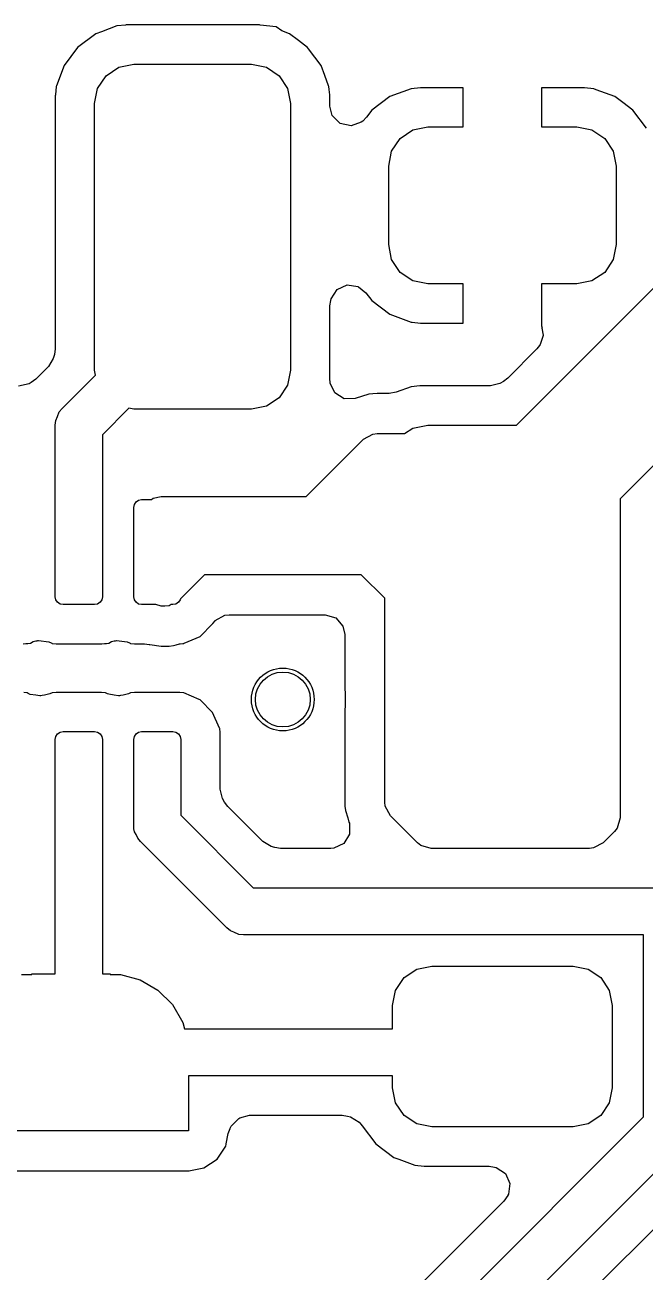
# Model space of a CAD drawing. Header units: inches. Extents: x 0.01 to 5.35, y 0.01 to 3.37.
# Drawn here: x 1.7792 to 1.9348, y 2.6422 to 2.9552 of the extents above; entities that cross this region are included whole.
import ezdxf

# ---------------------------------------------------------------- set-up
doc = ezdxf.new("R2010")
doc.units = ezdxf.units.IN
doc.header["$MEASUREMENT"] = 0
doc.layers.add('BLACK', color=250, linetype='CONTINUOUS')

msp = doc.modelspace()

# ---------------------------------------------------------------- linework, layer by layer
at = {"layer": 'BLACK', "linetype": 'CONTINUOUS'}
for p, q in [((1.8023, 2.95492), (1.79841, 2.95347)), ((1.80451, 2.95516), (1.8023, 2.95492)), ((1.80457, 2.95517), (1.80451, 2.95516)), ((1.80465, 2.95518), (1.80457, 2.95517)), ((1.83795, 2.95518), (1.80465, 2.95518)), ((1.80465, 2.95518), (1.80465, 2.95518)), ((1.83806, 2.95518), (1.83795, 2.95518)), ((1.83795, 2.95518), (1.83795, 2.95518)), ((1.83795, 2.95518), (1.83795, 2.95518)), ((1.83825, 2.95514), (1.83806, 2.95518)), ((1.84226, 2.95471), (1.83825, 2.95514)), ((1.79699, 2.95294), (1.79246, 2.94955)), ((1.79841, 2.95347), (1.79699, 2.95294)), ((1.79699, 2.95294), (1.79699, 2.95294)), ((1.84366, 2.95367), (1.84226, 2.95471)), ((1.8456, 2.95294), (1.84366, 2.95367)), ((1.84784, 2.95127), (1.8456, 2.95294)), ((1.8456, 2.95294), (1.8456, 2.95294)), ((1.8456, 2.95294), (1.8456, 2.95294)), ((1.8456, 2.95294), (1.8456, 2.95294)), ((1.79246, 2.94955), (1.78906, 2.94501)), ((1.79246, 2.94955), (1.79246, 2.94955)), ((1.85014, 2.94955), (1.84784, 2.95127)), ((1.85043, 2.94916), (1.85014, 2.94955)), ((1.85014, 2.94955), (1.85014, 2.94955)), ((1.85354, 2.94501), (1.85043, 2.94916)), ((1.78906, 2.94501), (1.78716, 2.93992)), ((1.78906, 2.94501), (1.78906, 2.94501)), ((1.79744, 2.93924), (1.79958, 2.94243)), ((1.79958, 2.94243), (1.80277, 2.94457)), ((1.80277, 2.94457), (1.80654, 2.94531)), ((1.80654, 2.94531), (1.83606, 2.94531)), ((1.83606, 2.94531), (1.83983, 2.94457)), ((1.83983, 2.94457), (1.84302, 2.94243)), ((1.84302, 2.94243), (1.84516, 2.93924)), ((1.85448, 2.94249), (1.85354, 2.94501)), ((1.85354, 2.94501), (1.85354, 2.94501)), ((1.85354, 2.94501), (1.85354, 2.94501)), ((1.85354, 2.94501), (1.85354, 2.94501)), ((1.85544, 2.93992), (1.85448, 2.94249)), ((1.78708, 2.9397), (1.78686, 2.93765)), ((1.78716, 2.93992), (1.78708, 2.9397)), ((1.85552, 2.9397), (1.85544, 2.93992)), ((1.85559, 2.939), (1.85552, 2.9397)), ((1.85552, 2.9397), (1.85552, 2.9397)), ((1.85552, 2.9397), (1.85552, 2.9397)), ((1.87847, 2.93941), (1.87613, 2.93916)), ((1.88921, 2.93941), (1.87847, 2.93941)), ((1.88921, 2.92957), (1.88921, 2.93941)), ((1.91964, 2.93941), (1.9089, 2.93941)), ((1.9089, 2.93941), (1.9089, 2.92957)), ((1.92198, 2.93916), (1.91964, 2.93941)), ((1.91964, 2.93941), (1.91964, 2.93941)), ((1.78686, 2.93765), (1.78683, 2.93736)), ((1.78683, 2.93736), (1.78683, 2.93736)), ((1.78683, 2.93736), (1.78683, 2.87386)), ((1.79669, 2.93547), (1.79744, 2.93924)), ((1.84516, 2.93924), (1.84591, 2.93547)), ((1.85574, 2.93765), (1.85559, 2.939)), ((1.85575, 2.9375), (1.85574, 2.93765)), ((1.85576, 2.93743), (1.85575, 2.9375)), ((1.85577, 2.93736), (1.85576, 2.93743)), ((1.85577, 2.93481), (1.85577, 2.93736)), ((1.87082, 2.93718), (1.86629, 2.93379)), ((1.87613, 2.93916), (1.87082, 2.93718)), ((1.87082, 2.93718), (1.87082, 2.93718)), ((1.87613, 2.93916), (1.87613, 2.93916)), ((1.92261, 2.93892), (1.92198, 2.93916)), ((1.92198, 2.93916), (1.92198, 2.93916)), ((1.92729, 2.93718), (1.92261, 2.93892)), ((1.92928, 2.93568), (1.92729, 2.93718)), ((1.92729, 2.93718), (1.92729, 2.93718)), ((1.79669, 2.86854), (1.79669, 2.93547)), ((1.84591, 2.93547), (1.84591, 2.86854)), ((1.85636, 2.93247), (1.85577, 2.93481)), ((1.86629, 2.93379), (1.86498, 2.93203)), ((1.86629, 2.93379), (1.86629, 2.93379)), ((1.93182, 2.93379), (1.92928, 2.93568)), ((1.93521, 2.92926), (1.93182, 2.93379)), ((1.93182, 2.93379), (1.93182, 2.93379)), ((1.93182, 2.93379), (1.93182, 2.93379)), ((1.85643, 2.93235), (1.85636, 2.93247)), ((1.85837, 2.93041), (1.85643, 2.93235)), ((1.85643, 2.93235), (1.85643, 2.93235)), ((1.86106, 2.92982), (1.85837, 2.93041)), ((1.86364, 2.93078), (1.86106, 2.92982)), ((1.864, 2.93105), (1.86364, 2.93078)), ((1.86498, 2.93203), (1.864, 2.93105)), ((1.87339, 2.92668), (1.87659, 2.92882)), ((1.87659, 2.92882), (1.88035, 2.92957)), ((1.88035, 2.92957), (1.88921, 2.92957)), ((1.9089, 2.92957), (1.91776, 2.92957)), ((1.91776, 2.92957), (1.92152, 2.92882)), ((1.92152, 2.92882), (1.92472, 2.92668)), ((1.87126, 2.92349), (1.87339, 2.92668)), ((1.90257, 2.85476), (1.97433, 2.92652)), ((1.92472, 2.92668), (1.92685, 2.92349)), ((1.87051, 2.91972), (1.87126, 2.92349)), ((1.92685, 2.92349), (1.9276, 2.91972)), ((1.87051, 2.90004), (1.87051, 2.91972)), ((1.9276, 2.91972), (1.9276, 2.90004)), ((1.99877, 2.90642), (1.92858, 2.83623)), ((1.87126, 2.89627), (1.87051, 2.90004)), ((1.9276, 2.90004), (1.92685, 2.89627)), ((1.87339, 2.89308), (1.87126, 2.89627)), ((1.92685, 2.89627), (1.92472, 2.89308)), ((1.87659, 2.89095), (1.87339, 2.89308)), ((1.92472, 2.89308), (1.92152, 2.89095)), ((1.85758, 2.88878), (1.86008, 2.88993)), ((1.86008, 2.88993), (1.8628, 2.88953)), ((1.8628, 2.88953), (1.86292, 2.88948)), ((1.86292, 2.88948), (1.8648, 2.88796)), ((1.88035, 2.8902), (1.87659, 2.89095)), ((1.88921, 2.8902), (1.88035, 2.8902)), ((1.88921, 2.88035), (1.88921, 2.8902)), ((1.91776, 2.8902), (1.9089, 2.8902)), ((1.9089, 2.8902), (1.9089, 2.87969)), ((1.92152, 2.89095), (1.91776, 2.8902)), ((1.85597, 2.88604), (1.85609, 2.88647)), ((1.85609, 2.88647), (1.85758, 2.88878)), ((1.8648, 2.88796), (1.86629, 2.88598)), ((1.85577, 2.88467), (1.85597, 2.88604)), ((1.85577, 2.86666), (1.85577, 2.88467)), ((1.86629, 2.88598), (1.86629, 2.88598)), ((1.86629, 2.88598), (1.86629, 2.88598)), ((1.86629, 2.88598), (1.87082, 2.88258)), ((1.87082, 2.88258), (1.87082, 2.88258)), ((1.87082, 2.88258), (1.87613, 2.88061)), ((1.87613, 2.88061), (1.87613, 2.88061)), ((1.87613, 2.88061), (1.8764, 2.88058)), ((1.8764, 2.88058), (1.87847, 2.88035)), ((1.87847, 2.88035), (1.87847, 2.88035)), ((1.87847, 2.88035), (1.87847, 2.88035)), ((1.87847, 2.88035), (1.88921, 2.88035)), ((1.90932, 2.87723), (1.90855, 2.87494)), ((1.9089, 2.87969), (1.9089, 2.87969)), ((1.9089, 2.87969), (1.90905, 2.8791)), ((1.90905, 2.8791), (1.90894, 2.87907)), ((1.90894, 2.87907), (1.90932, 2.8773)), ((1.90932, 2.8773), (1.90932, 2.87723)), ((1.78683, 2.87386), (1.78663, 2.87249)), ((1.90773, 2.87387), (1.90041, 2.86655)), ((1.90839, 2.87469), (1.90773, 2.87387)), ((1.9084, 2.87471), (1.90839, 2.87469)), ((1.90855, 2.87494), (1.9084, 2.87471)), ((1.78634, 2.87149), (1.78511, 2.86942)), ((1.78663, 2.87249), (1.78634, 2.87149)), ((1.78345, 2.86775), (1.78194, 2.86625)), ((1.78511, 2.86942), (1.78345, 2.86775)), ((1.78345, 2.86775), (1.78345, 2.86775)), ((1.78858, 2.85894), (1.79694, 2.8673)), ((1.79694, 2.8673), (1.79669, 2.86854)), ((1.84591, 2.86854), (1.84516, 2.86478)), ((1.78029, 2.86512), (1.7776, 2.86453)), ((1.78083, 2.86541), (1.78029, 2.86512)), ((1.78194, 2.86625), (1.78083, 2.86541)), ((1.84516, 2.86478), (1.84302, 2.86158)), ((1.85576, 2.8666), (1.85577, 2.86666)), ((1.85576, 2.86656), (1.85576, 2.8666)), ((1.85576, 2.86653), (1.85576, 2.86656)), ((1.8558, 2.86529), (1.85576, 2.86653)), ((1.85576, 2.86653), (1.85576, 2.86653)), ((1.85698, 2.86281), (1.8558, 2.86529)), ((1.87612, 2.86437), (1.87235, 2.86297)), ((1.87833, 2.86461), (1.87612, 2.86437)), ((1.87612, 2.86437), (1.87612, 2.86437)), ((1.87839, 2.86462), (1.87833, 2.86461)), ((1.87847, 2.86463), (1.87839, 2.86462)), ((1.89605, 2.86463), (1.87847, 2.86463)), ((1.89839, 2.86522), (1.89605, 2.86463)), ((1.8993, 2.86572), (1.89839, 2.86522)), ((1.90041, 2.86655), (1.8993, 2.86572)), ((1.84302, 2.86158), (1.83983, 2.85945)), ((1.85932, 2.86137), (1.85698, 2.86281)), ((1.86207, 2.86142), (1.85932, 2.86137)), ((1.8655, 2.86249), (1.86207, 2.86142)), ((1.86654, 2.8626), (1.8655, 2.86249)), ((1.8655, 2.86249), (1.8655, 2.86249)), ((1.86761, 2.86266), (1.86654, 2.8626)), ((1.86654, 2.8626), (1.86654, 2.8626)), ((1.86654, 2.8626), (1.86654, 2.8626)), ((1.86654, 2.8626), (1.86654, 2.8626)), ((1.86654, 2.8626), (1.86654, 2.8626)), ((1.87064, 2.86266), (1.86761, 2.86266)), ((1.87235, 2.86297), (1.87064, 2.86266)), ((1.78737, 2.85689), (1.78785, 2.85804)), ((1.78785, 2.85804), (1.78858, 2.85894)), ((1.80529, 2.85895), (1.79866, 2.85232)), ((1.80654, 2.8587), (1.80529, 2.85895)), ((1.83606, 2.8587), (1.80654, 2.8587)), ((1.83983, 2.85945), (1.83606, 2.8587)), ((1.78685, 2.85476), (1.78696, 2.85592)), ((1.78685, 2.83409), (1.78685, 2.85476)), ((1.78696, 2.85592), (1.78737, 2.85689)), ((1.87659, 2.85401), (1.88035, 2.85476)), ((1.88035, 2.85476), (1.90257, 2.85476)), ((1.79866, 2.85232), (1.79866, 2.83409)), ((1.86416, 2.85117), (1.86657, 2.85249)), ((1.86657, 2.85249), (1.86761, 2.8526)), ((1.86761, 2.8526), (1.87447, 2.8526)), ((1.87447, 2.8526), (1.87659, 2.85401)), ((1.84984, 2.83685), (1.86416, 2.85117)), ((1.80775, 2.83591), (1.8085, 2.83606)), ((1.8085, 2.83606), (1.81098, 2.83606)), ((1.81098, 2.83606), (1.81138, 2.83641)), ((1.81138, 2.83641), (1.81341, 2.83685)), ((1.81341, 2.83685), (1.84984, 2.83685)), ((1.92858, 2.83623), (1.92858, 2.7562)), ((1.78685, 2.81165), (1.78685, 2.83409)), ((1.79866, 2.83409), (1.79866, 2.81165)), ((1.80654, 2.83409), (1.80669, 2.83485)), ((1.80654, 2.81165), (1.80654, 2.83409)), ((1.80669, 2.83485), (1.80711, 2.83549)), ((1.80711, 2.83549), (1.80775, 2.83591)), ((1.82425, 2.81717), (1.81825, 2.81116)), ((1.86362, 2.81717), (1.82425, 2.81717)), ((1.82425, 2.81717), (1.82425, 2.81717)), ((1.86953, 2.81126), (1.86362, 2.81717)), ((1.787, 2.8109), (1.78685, 2.81165)), ((1.79866, 2.81165), (1.79851, 2.8109)), ((1.80669, 2.8109), (1.80654, 2.81165)), ((1.81825, 2.81116), (1.8182, 2.8109)), ((1.86953, 2.78883), (1.86953, 2.81126)), ((1.78743, 2.81026), (1.787, 2.8109)), ((1.78807, 2.80983), (1.78743, 2.81026)), ((1.78882, 2.80969), (1.78807, 2.80983)), ((1.79669, 2.80969), (1.78882, 2.80969)), ((1.79745, 2.80983), (1.79669, 2.80969)), ((1.79808, 2.81026), (1.79745, 2.80983)), ((1.79851, 2.8109), (1.79808, 2.81026)), ((1.80711, 2.81026), (1.80669, 2.8109)), ((1.80775, 2.80983), (1.80711, 2.81026)), ((1.8085, 2.80969), (1.80775, 2.80983)), ((1.81206, 2.80969), (1.8085, 2.80969)), ((1.81341, 2.80929), (1.81206, 2.80969)), ((1.81436, 2.80929), (1.81341, 2.80929)), ((1.81539, 2.8094), (1.81436, 2.80929)), ((1.81591, 2.80969), (1.81539, 2.8094)), ((1.81638, 2.80969), (1.81591, 2.80969)), ((1.81713, 2.80983), (1.81638, 2.80969)), ((1.81777, 2.81026), (1.81713, 2.80983)), ((1.8182, 2.8109), (1.81777, 2.81026)), ((1.82318, 2.80172), (1.82631, 2.80485)), ((1.82631, 2.80485), (1.82636, 2.80493)), ((1.82631, 2.80485), (1.82631, 2.80485)), ((1.82636, 2.80493), (1.82694, 2.80563)), ((1.82694, 2.80563), (1.82699, 2.80568)), ((1.82699, 2.80568), (1.8294, 2.807)), ((1.8294, 2.807), (1.83044, 2.80711)), ((1.83044, 2.80711), (1.85459, 2.80711)), ((1.85459, 2.80711), (1.85723, 2.80633)), ((1.85723, 2.80633), (1.85903, 2.80425)), ((1.81921, 2.79997), (1.82318, 2.80172)), ((1.85903, 2.80425), (1.85947, 2.80222)), ((1.85947, 2.80222), (1.85947, 2.78883)), ((1.77881, 2.79983), (1.77948, 2.79991)), ((1.77948, 2.79991), (1.77971, 2.79992)), ((1.77971, 2.79992), (1.77999, 2.79996)), ((1.77999, 2.79996), (1.78059, 2.80003)), ((1.78059, 2.80003), (1.78126, 2.80045)), ((1.78126, 2.80045), (1.78193, 2.80059)), ((1.78193, 2.80059), (1.78229, 2.80063)), ((1.78229, 2.80063), (1.78248, 2.80066)), ((1.78248, 2.80066), (1.78259, 2.80068)), ((1.78259, 2.80068), (1.78523, 2.80031)), ((1.78523, 2.80031), (1.78581, 2.80005)), ((1.78581, 2.80005), (1.78596, 2.79998)), ((1.78596, 2.79998), (1.78605, 2.79994)), ((1.78605, 2.79994), (1.78606, 2.79994)), ((1.78606, 2.79994), (1.78606, 2.79994)), ((1.78606, 2.79994), (1.78705, 2.79982)), ((1.78705, 2.79982), (1.79846, 2.79982)), ((1.79846, 2.79982), (1.79849, 2.79983)), ((1.79846, 2.79982), (1.79846, 2.79982)), ((1.79849, 2.79983), (1.79917, 2.79991)), ((1.79917, 2.79991), (1.79939, 2.79992)), ((1.79939, 2.79992), (1.79967, 2.79996)), ((1.79967, 2.79996), (1.80027, 2.80003)), ((1.80027, 2.80003), (1.80094, 2.80045)), ((1.80094, 2.80045), (1.80162, 2.80059)), ((1.80162, 2.80059), (1.80196, 2.80063)), ((1.80196, 2.80063), (1.80224, 2.80067)), ((1.80224, 2.80067), (1.80491, 2.80031)), ((1.80491, 2.80031), (1.80549, 2.80005)), ((1.80549, 2.80005), (1.80564, 2.79998)), ((1.80564, 2.79998), (1.80573, 2.79994)), ((1.80573, 2.79994), (1.80575, 2.79994)), ((1.80575, 2.79994), (1.80575, 2.79994)), ((1.80575, 2.79994), (1.80674, 2.79982)), ((1.80674, 2.79982), (1.80925, 2.79982)), ((1.80925, 2.79982), (1.8104, 2.79966)), ((1.8104, 2.79966), (1.8104, 2.79968)), ((1.8104, 2.79968), (1.81057, 2.79964)), ((1.81057, 2.79964), (1.81057, 2.79964)), ((1.81057, 2.79964), (1.81057, 2.79964)), ((1.81057, 2.79964), (1.81341, 2.79923)), ((1.81341, 2.79923), (1.81341, 2.79923)), ((1.81341, 2.79923), (1.81436, 2.79923)), ((1.81436, 2.79923), (1.81441, 2.79924)), ((1.81436, 2.79923), (1.81436, 2.79923)), ((1.81441, 2.79924), (1.81543, 2.79929)), ((1.81543, 2.79929), (1.81647, 2.7994)), ((1.81647, 2.7994), (1.81717, 2.79962)), ((1.81717, 2.79962), (1.81798, 2.7998)), ((1.81798, 2.7998), (1.8181, 2.79982)), ((1.8181, 2.79982), (1.81818, 2.79983)), ((1.81818, 2.79983), (1.81885, 2.79991)), ((1.81885, 2.79991), (1.81908, 2.79992)), ((1.81908, 2.79992), (1.8191, 2.79992)), ((1.8191, 2.79992), (1.81921, 2.79997)), ((1.77976, 2.78752), (1.77898, 2.78761)), ((1.78002, 2.78741), (1.77976, 2.78752)), ((1.78057, 2.78716), (1.78002, 2.78741)), ((1.78199, 2.78697), (1.78057, 2.78716)), ((1.78299, 2.78677), (1.78199, 2.78697)), ((1.7831, 2.78681), (1.78299, 2.78677)), ((1.78321, 2.78679), (1.7831, 2.78681)), ((1.78352, 2.78684), (1.78321, 2.78679)), ((1.78416, 2.78692), (1.78352, 2.78684)), ((1.7855, 2.7873), (1.78416, 2.78692)), ((1.78606, 2.78754), (1.7855, 2.7873)), ((1.78705, 2.78766), (1.78606, 2.78754)), ((1.78606, 2.78754), (1.78606, 2.78754)), ((1.78606, 2.78754), (1.78606, 2.78754)), ((1.78606, 2.78754), (1.78606, 2.78754)), ((1.79846, 2.78766), (1.78705, 2.78766)), ((1.78705, 2.78766), (1.78705, 2.78766)), ((1.78705, 2.78766), (1.78705, 2.78766)), ((1.78705, 2.78766), (1.78705, 2.78766)), ((1.79945, 2.78754), (1.79846, 2.78766)), ((1.79846, 2.78766), (1.79846, 2.78766)), ((1.79996, 2.78732), (1.79945, 2.78754)), ((1.79945, 2.78754), (1.79945, 2.78754)), ((1.80029, 2.78717), (1.79996, 2.78732)), ((1.80166, 2.78698), (1.80029, 2.78717)), ((1.80273, 2.78678), (1.80166, 2.78698)), ((1.80284, 2.78682), (1.80273, 2.78678)), ((1.80295, 2.78681), (1.80284, 2.78682)), ((1.80324, 2.78685), (1.80295, 2.78681)), ((1.80387, 2.78693), (1.80324, 2.78685)), ((1.80324, 2.78685), (1.80324, 2.78685)), ((1.80324, 2.78685), (1.80324, 2.78685)), ((1.80521, 2.78731), (1.80387, 2.78693)), ((1.80575, 2.78754), (1.80521, 2.78731)), ((1.80674, 2.78766), (1.80575, 2.78754)), ((1.80575, 2.78754), (1.80575, 2.78754)), ((1.81814, 2.78766), (1.80674, 2.78766)), ((1.80674, 2.78766), (1.80674, 2.78766)), ((1.80674, 2.78766), (1.80674, 2.78766)), ((1.81913, 2.78754), (1.81814, 2.78766)), ((1.81814, 2.78766), (1.81814, 2.78766)), ((1.82297, 2.78585), (1.81913, 2.78754)), ((1.81913, 2.78754), (1.81913, 2.78754)), ((1.85947, 2.78883), (1.85948, 2.78833)), ((1.85948, 2.78833), (1.85948, 2.78833)), ((1.85948, 2.78833), (1.85948, 2.7883)), ((1.85948, 2.7883), (1.85949, 2.78816)), ((1.85949, 2.78816), (1.85955, 2.78792)), ((1.85955, 2.78792), (1.85955, 2.78381)), ((1.86955, 2.78843), (1.86953, 2.78883)), ((1.86955, 2.7833), (1.86955, 2.78843)), ((1.82318, 2.78576), (1.82297, 2.78585)), ((1.82297, 2.78585), (1.82297, 2.78585)), ((1.82631, 2.78263), (1.82318, 2.78576)), ((1.85948, 2.7834), (1.85947, 2.7829)), ((1.85947, 2.7829), (1.85947, 2.76013)), ((1.85949, 2.78357), (1.85948, 2.78343)), ((1.85948, 2.78343), (1.85948, 2.7834)), ((1.85955, 2.78381), (1.85949, 2.78357)), ((1.86953, 2.7829), (1.86955, 2.7833)), ((1.86953, 2.76013), (1.86953, 2.7829)), ((1.82805, 2.77869), (1.82631, 2.78263)), ((1.78685, 2.77583), (1.787, 2.77658)), ((1.787, 2.77658), (1.78743, 2.77722)), ((1.78743, 2.77722), (1.78807, 2.77765)), ((1.78807, 2.77765), (1.78882, 2.7778)), ((1.78882, 2.7778), (1.79669, 2.7778)), ((1.79669, 2.7778), (1.79745, 2.77765)), ((1.79745, 2.77765), (1.79808, 2.77722)), ((1.79808, 2.77722), (1.79851, 2.77658)), ((1.79851, 2.77658), (1.79866, 2.77583)), ((1.80654, 2.77583), (1.80669, 2.77658)), ((1.80669, 2.77658), (1.80711, 2.77722)), ((1.80711, 2.77722), (1.80775, 2.77765)), ((1.80775, 2.77765), (1.8085, 2.7778)), ((1.8085, 2.7778), (1.81638, 2.7778)), ((1.81638, 2.7778), (1.81713, 2.77765)), ((1.81713, 2.77765), (1.81777, 2.77722)), ((1.81777, 2.77722), (1.8182, 2.77658)), ((1.8182, 2.77658), (1.81835, 2.77583)), ((1.82811, 2.77856), (1.82805, 2.77869)), ((1.82811, 2.77853), (1.82811, 2.77856)), ((1.82813, 2.7783), (1.82811, 2.77853)), ((1.82818, 2.7778), (1.82813, 2.7783)), ((1.8282, 2.77768), (1.82818, 2.7778)), ((1.82821, 2.77759), (1.8282, 2.77768)), ((1.82821, 2.76716), (1.82821, 2.77759)), ((1.78685, 2.76461), (1.78685, 2.77583)), ((1.79866, 2.77583), (1.79866, 2.76461)), ((1.80654, 2.75339), (1.80654, 2.77583)), ((1.81835, 2.77583), (1.81835, 2.75682)), ((1.82821, 2.76708), (1.82821, 2.76716)), ((1.82821, 2.76716), (1.82821, 2.76716)), ((1.78685, 2.71697), (1.78685, 2.76461)), ((1.79866, 2.76461), (1.79866, 2.71697)), ((1.82821, 2.76668), (1.82821, 2.76708)), ((1.82821, 2.76453), (1.82821, 2.76668)), ((1.82821, 2.76392), (1.82821, 2.76453)), ((1.82821, 2.76334), (1.82821, 2.76392)), ((1.82881, 2.761), (1.82821, 2.76334)), ((1.8293, 2.76009), (1.82881, 2.761)), ((1.83013, 2.75898), (1.8293, 2.76009)), ((1.8389, 2.75021), (1.83013, 2.75898)), ((1.85947, 2.76013), (1.85953, 2.75906)), ((1.85953, 2.75906), (1.85953, 2.75906)), ((1.85953, 2.75906), (1.85964, 2.75802)), ((1.85964, 2.75802), (1.85964, 2.75802)), ((1.85964, 2.75802), (1.86022, 2.75616)), ((1.86964, 2.75909), (1.86953, 2.76013)), ((1.87096, 2.75668), (1.86964, 2.75909)), ((1.81835, 2.75682), (1.83654, 2.73862)), ((1.86022, 2.75616), (1.86055, 2.75511)), ((1.86055, 2.75511), (1.86064, 2.75482)), ((1.86064, 2.75482), (1.86069, 2.75207)), ((1.87772, 2.74991), (1.87096, 2.75668)), ((1.92858, 2.7562), (1.92781, 2.75356)), ((1.80669, 2.75263), (1.80654, 2.75339)), ((1.80711, 2.75199), (1.80669, 2.75263)), ((1.80717, 2.75195), (1.80711, 2.75199)), ((1.80753, 2.75109), (1.80717, 2.75195)), ((1.86069, 2.75207), (1.85924, 2.74973)), ((1.92715, 2.75274), (1.92432, 2.74991)), ((1.92781, 2.75356), (1.92715, 2.75274)), ((1.80827, 2.75019), (1.80753, 2.75109)), ((1.82992, 2.72854), (1.80827, 2.75019)), ((1.84098, 2.74897), (1.8389, 2.75021)), ((1.84197, 2.74868), (1.84098, 2.74897)), ((1.84335, 2.74848), (1.84197, 2.74868)), ((1.85598, 2.74848), (1.84335, 2.74848)), ((1.85676, 2.74855), (1.85598, 2.74848)), ((1.85924, 2.74973), (1.85676, 2.74855)), ((1.87854, 2.74926), (1.87772, 2.74991)), ((1.88118, 2.74848), (1.87854, 2.74926)), ((1.92087, 2.74848), (1.88118, 2.74848)), ((1.92191, 2.7486), (1.92087, 2.74848)), ((1.92432, 2.74991), (1.92191, 2.7486)), ((1.83654, 2.73862), (1.93795, 2.73862)), ((1.83081, 2.72781), (1.82992, 2.72854)), ((1.83166, 2.72746), (1.83081, 2.72781)), ((1.83294, 2.72692), (1.83166, 2.72746)), ((1.83409, 2.72681), (1.83294, 2.72692)), ((1.93449, 2.72681), (1.83409, 2.72681)), ((1.93449, 2.68109), (1.93449, 2.72681)), ((1.87438, 2.71605), (1.87757, 2.71819)), ((1.87757, 2.71819), (1.88134, 2.71894)), ((1.88134, 2.71894), (1.91677, 2.71894)), ((1.91677, 2.71894), (1.92054, 2.71819)), ((1.92054, 2.71819), (1.92373, 2.71605)), ((1.77838, 2.7168), (1.78094, 2.7168)), ((1.78094, 2.7168), (1.78094, 2.71697)), ((1.78094, 2.71697), (1.78685, 2.71697)), ((1.79866, 2.71697), (1.80063, 2.71697)), ((1.80063, 2.71697), (1.80063, 2.7168)), ((1.80063, 2.7168), (1.8032, 2.7168)), ((1.8032, 2.7168), (1.80816, 2.71547)), ((1.80816, 2.71547), (1.81261, 2.7129)), ((1.87225, 2.71286), (1.87438, 2.71605)), ((1.92373, 2.71605), (1.92586, 2.71286)), ((1.81261, 2.7129), (1.81625, 2.70927)), ((1.8715, 2.70909), (1.87225, 2.71286)), ((1.92586, 2.71286), (1.92661, 2.70909)), ((1.81625, 2.70927), (1.81882, 2.70482)), ((1.8715, 2.70319), (1.8715, 2.70909)), ((1.92661, 2.70909), (1.92661, 2.68843)), ((1.81882, 2.70482), (1.81925, 2.70319)), ((1.81925, 2.70319), (1.8715, 2.70319)), ((1.8715, 2.69138), (1.82031, 2.69138)), ((1.82031, 2.69138), (1.82031, 2.6776)), ((1.8715, 2.68843), (1.8715, 2.69138)), ((1.87225, 2.68466), (1.8715, 2.68843)), ((1.92661, 2.68843), (1.92586, 2.68466)), ((1.87438, 2.68147), (1.87225, 2.68466)), ((1.92586, 2.68466), (1.92373, 2.68147)), ((1.80542, 2.55202), (1.93449, 2.68109)), ((1.83098, 2.67875), (1.83289, 2.68073)), ((1.83289, 2.68073), (1.83314, 2.68088)), ((1.83314, 2.68088), (1.83556, 2.68152)), ((1.83556, 2.68152), (1.85883, 2.68152)), ((1.85883, 2.68152), (1.86021, 2.68132)), ((1.86021, 2.68132), (1.86089, 2.68112)), ((1.86089, 2.68112), (1.86308, 2.67976)), ((1.86308, 2.67976), (1.86355, 2.67926)), ((1.87757, 2.67933), (1.87438, 2.68147)), ((1.92373, 2.68147), (1.92054, 2.67933)), ((1.82031, 2.6776), (1.76126, 2.6776)), ((1.82973, 2.67435), (1.83023, 2.6769)), ((1.83023, 2.6769), (1.8307, 2.67821)), ((1.8307, 2.67821), (1.83072, 2.67826)), ((1.83072, 2.67826), (1.83098, 2.67875)), ((1.86355, 2.67926), (1.86388, 2.67886)), ((1.86388, 2.67886), (1.86726, 2.67435)), ((1.88134, 2.67858), (1.87757, 2.67933)), ((1.91677, 2.67858), (1.88134, 2.67858)), ((1.92054, 2.67933), (1.91677, 2.67858)), ((1.94457, 2.67446), (1.81377, 2.54366)), ((1.82743, 2.67049), (1.82961, 2.67375)), ((1.82961, 2.67375), (1.82971, 2.67425)), ((1.82971, 2.67425), (1.82973, 2.67435)), ((1.82973, 2.67435), (1.82973, 2.67435)), ((1.86726, 2.67435), (1.86726, 2.67435)), ((1.86726, 2.67435), (1.8718, 2.67095)), ((1.82416, 2.66831), (1.82743, 2.67049)), ((1.8718, 2.67095), (1.8718, 2.67095)), ((1.8718, 2.67095), (1.8731, 2.67047)), ((1.8731, 2.67047), (1.8731, 2.67047)), ((1.8731, 2.67047), (1.8731, 2.67047)), ((1.8731, 2.67047), (1.87711, 2.66897)), ((1.76126, 2.66754), (1.82031, 2.66754)), ((1.82031, 2.66754), (1.82048, 2.66754)), ((1.82048, 2.66754), (1.82079, 2.66763)), ((1.82079, 2.66763), (1.82416, 2.66831)), ((1.8252, 2.54115), (1.95256, 2.66851)), ((1.87711, 2.66897), (1.87945, 2.66872)), ((1.87945, 2.66872), (1.89569, 2.66872)), ((1.89569, 2.66872), (1.89706, 2.66852)), ((1.89706, 2.66852), (1.89749, 2.6684)), ((1.89749, 2.6684), (1.8998, 2.66691)), ((1.8998, 2.66691), (1.90095, 2.66441)), ((1.90095, 2.66441), (1.90055, 2.66169)), ((1.90043, 2.66141), (1.89944, 2.65999)), ((1.90045, 2.66146), (1.90043, 2.66141)), ((1.90055, 2.66169), (1.90045, 2.66146)), ((1.89944, 2.65999), (1.8029, 2.56345))]:
    msp.add_line(p, q, dxfattribs=at)
at = {"layer": 'BLACK'}
msp.add_circle((1.84394, 2.78587), 0.00787, dxfattribs=at)
at = {"layer": 'WHITE'}
msp.add_circle((1.84394, 2.78587), 0.00689, dxfattribs=at)

doc.saveas('drawing.dxf')
